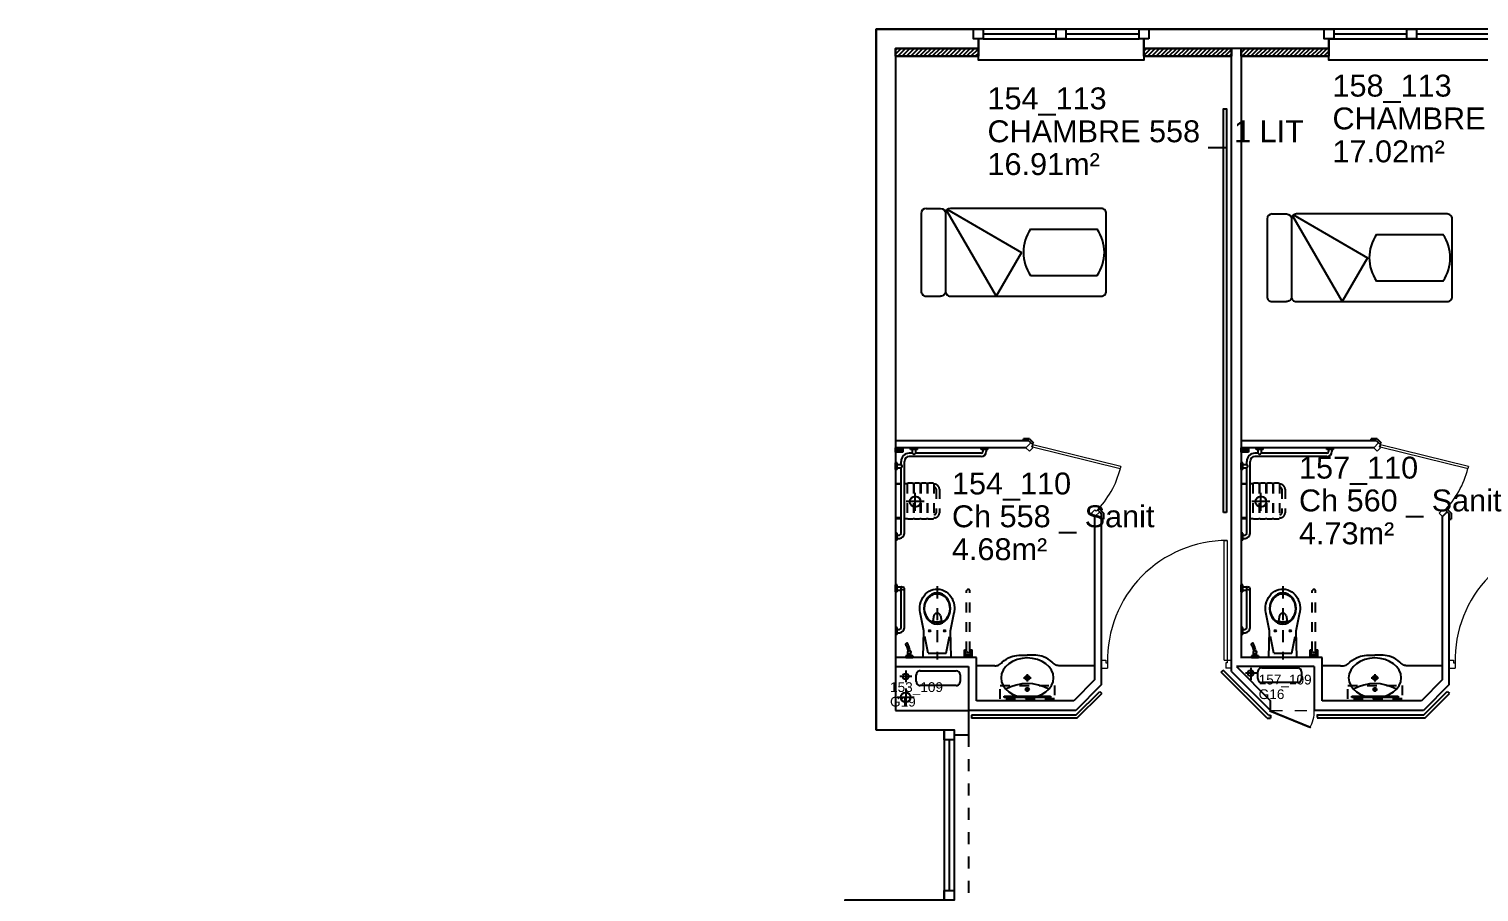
# Model space of a CAD drawing. Header units: metres. Extents: x -5 to 211, y -2 to 116.
# Drawn here: x 143.8 to 158.69, y 107.08 to 115.95 of the extents above; entities that cross this region are included whole.
import ezdxf

# ---------------------------------------------------------------- set-up
doc = ezdxf.new("R2010")
doc.units = ezdxf.units.M
doc.header["$MEASUREMENT"] = 0
for name, pattern in [('CACHÉ', [0.25, 0.125, -0.125]), ('CONTINU', [0]), ('HIDDEN2', [0.1875, 0.125, -0.0625])]:
    doc.linetypes.add(name, pattern=pattern)
doc.layers.get('0').update_dxf_attribs({"linetype": 'CONTINUOUS'})
for name, color, linetype in [('004 isolation', 7, 'CONTINUOUS'), ('006 sanitaire', 5, 'CONTINUOUS'), ('009 main courante', 171, 'CONTINUOUS'), ('400 Lits', 150, 'CONTINUOUS'), ('A_ACCÈS', 7, 'CONTINUOUS'), ('A_CHASS', 4, 'CONTINUOUS'), ('A_Etiqu_Gaine', 8, 'CONTINUOUS'), ('A_Etiqu_Gaine_code', 8, 'CONTINUOUS'), ('A_Etiqu_Local', 8, 'CONTINUOUS'), ('A_MURS_CLOI', 7, 'CONTINUOUS'), ('A_MURS_STRU', 7, 'CONTINU'), ('CONTOUR', 54, 'CONTINUOUS')]:
    doc.layers.add(name, color=color, linetype=linetype)
doc.layers.add('A_PORT', color=8, linetype='CONTINUOUS', lineweight=0)
doc.styles.add('Attribut', font='arial.ttf')

# ---------------------------------------------------------------- blocks, each defined once
blk = doc.blocks.new('A_Etiqu_Local')
at = {"style": 'Attribut', "flags": 1}
for tag, p in [('CODE_HOPITAL', (-0.446, 1.964)), ('CODE_SITE', (-0.446, 1.739)), ('CODE_BATIMENT', (-0.446, 1.514)), ('CODE_SECTEUR', (-0.446, 1.289)), ('CODE_ETAGE', (-0.446, 1.064)), ('NOM_NORMALISE', (-0.446, -0.843)), ('SECTEUR_ACTIVITE', (-0.446, -1.068)), ('SOUS_SECTEUR_ACTIVITE', (-0.446, -1.293)), ('VOLUME', (-0.446, -1.518)), ('SERVICE', (-0.446, -1.743)), ('CODE_UG', (-0.446, -1.968)), ('CODE_UA', (-0.446, -2.193)), ('CODE_POLE', (-0.446, -2.418)), ('OCCUPANT_EXTERNE', (-0.446, -2.643)), ('DISPONIBILITE', (-0.446, -2.868)), ('ACCES_HANDICAPES', (-0.446, -3.093)), ('NATURE_SOL', (-0.446, -3.318)), ('RISQUE_LABORATOIRE', (-0.446, -3.543)), ('AMIANTE', (-0.446, -3.768))]:
    blk.add_attdef(tag, p, '', height=0.15, dxfattribs=at)
at = {"layer": 'A_Etiqu_Local', "style": 'Attribut'}
for tag, p in [('CODE_PIECE', (-0.444, 0.528)), ('NOM_USAGE', (-0.444, 0.191)), ('SURFACE', (-0.444, -0.147))]:
    blk.add_attdef(tag, p, '', height=0.225, dxfattribs=at)
blk = doc.blocks.new('A_Etiqu_Gaine')
at = {"style": 'Attribut', "flags": 1}
for tag, p in [('CODE_HOPITAL', (-0.432, 0.865)), ('CODE_SITE', (-0.432, 0.715)), ('CODE_BATIMENT', (-0.432, 0.565)), ('CODE_SECTEUR', (-0.432, 0.415)), ('CODE_ETAGE', (-0.432, 0.265)), ('NOM_NORMALISE', (-0.432, -0.335)), ('SECTEUR_ACTIVITE', (-0.432, -0.485)), ('SOUS_SECTEUR_ACTIVITE', (-0.432, -0.635)), ('SURFACE', (-0.432, -0.785)), ('CODE_UG', (-0.432, -0.935)), ('CODE_POLE', (-0.432, -1.085)), ('AMIANTE', (-0.432, -1.235))]:
    blk.add_attdef(tag, p, '', height=0.1, dxfattribs=at)
at = {"layer": 'A_Etiqu_Gaine', "style": 'Attribut'}
blk.add_attdef('NOM_USAGE', (-0.432, -0.185), '', height=0.1, dxfattribs=at)
at = {"layer": 'A_Etiqu_Gaine_code', "style": 'Attribut'}
blk.add_attdef('CODE_PIECE', (-0.432, -0.035), '', height=0.1, dxfattribs=at)

msp = doc.modelspace()

# ---------------------------------------------------------------- linework, layer by layer
at = {"layer": '004 isolation', "color": 8, "linetype": 'Continuous'}
for p, q in [((152.7, 115.666), (152.7, 115.746)), ((152.7, 115.746), (153.55, 115.746)), ((152.715, 115.746), (152.7, 115.731)), ((152.7, 115.687), (152.759, 115.746)), ((152.803, 115.746), (152.723, 115.666)), ((152.767, 115.666), (152.847, 115.746)), ((152.891, 115.746), (152.811, 115.666)), ((152.856, 115.666), (152.936, 115.746)), ((152.98, 115.746), (152.9, 115.666)), ((152.944, 115.666), (153.024, 115.746)), ((153.068, 115.746), (152.988, 115.666)), ((153.032, 115.666), (153.112, 115.746)), ((153.157, 115.746), (153.077, 115.666)), ((153.121, 115.666), (153.201, 115.746)), ((153.245, 115.746), (153.165, 115.666)), ((153.209, 115.666), (153.289, 115.746)), ((153.333, 115.746), (153.253, 115.666)), ((153.298, 115.666), (153.378, 115.746)), ((153.422, 115.746), (153.342, 115.666)), ((153.386, 115.666), (153.466, 115.746)), ((153.51, 115.746), (153.43, 115.666)), ((153.474, 115.666), (153.55, 115.741)), ((153.55, 115.746), (153.55, 115.666)), ((155.25, 115.746), (156.15, 115.746)), ((155.25, 115.666), (155.25, 115.746)), ((155.278, 115.746), (155.25, 115.717)), ((155.25, 115.673), (155.322, 115.746)), ((155.366, 115.746), (155.286, 115.666)), ((155.33, 115.666), (155.41, 115.746)), ((155.455, 115.746), (155.375, 115.666)), ((155.419, 115.666), (155.499, 115.746)), ((155.543, 115.746), (155.463, 115.666)), ((155.507, 115.666), (155.587, 115.746)), ((155.631, 115.746), (155.551, 115.666)), ((155.596, 115.666), (155.676, 115.746)), ((155.72, 115.746), (155.64, 115.666)), ((155.684, 115.666), (155.764, 115.746)), ((155.808, 115.746), (155.728, 115.666)), ((155.772, 115.666), (155.852, 115.746)), ((155.897, 115.746), (155.817, 115.666)), ((155.861, 115.666), (155.941, 115.746)), ((155.985, 115.746), (155.905, 115.666)), ((155.949, 115.666), (156.029, 115.746)), ((156.073, 115.746), (155.993, 115.666)), ((156.038, 115.666), (156.118, 115.746)), ((156.15, 115.734), (156.082, 115.666)), ((156.15, 115.746), (156.15, 115.666)), ((156.25, 115.666), (156.25, 115.746)), ((156.25, 115.746), (157.15, 115.746)), ((156.294, 115.746), (156.25, 115.701)), ((156.259, 115.666), (156.338, 115.746)), ((156.383, 115.746), (156.303, 115.666)), ((156.347, 115.666), (156.427, 115.746)), ((156.471, 115.746), (156.391, 115.666)), ((156.435, 115.666), (156.515, 115.746)), ((156.559, 115.746), (156.479, 115.666)), ((156.524, 115.666), (156.604, 115.746)), ((156.648, 115.746), (156.568, 115.666)), ((156.612, 115.666), (156.692, 115.746)), ((156.736, 115.746), (156.656, 115.666)), ((156.7, 115.666), (156.78, 115.746)), ((156.825, 115.746), (156.745, 115.666)), ((156.789, 115.666), (156.869, 115.746)), ((156.913, 115.746), (156.833, 115.666)), ((156.877, 115.666), (156.957, 115.746)), ((157.001, 115.746), (156.921, 115.666)), ((156.966, 115.666), (157.046, 115.746)), ((157.09, 115.746), (157.01, 115.666)), ((157.054, 115.666), (157.134, 115.746)), ((157.15, 115.718), (157.098, 115.666)), ((157.15, 115.746), (157.15, 115.666)), ((153.55, 115.666), (152.7, 115.666)), ((153.55, 115.697), (153.518, 115.666)), ((156.15, 115.666), (155.25, 115.666)), ((156.126, 115.666), (156.15, 115.69)), ((157.15, 115.666), (156.25, 115.666)), ((157.142, 115.666), (157.15, 115.674))]:
    msp.add_line(p, q, dxfattribs=at)
at = {"layer": '006 sanitaire', "color": 8, "linetype": 'Continuous'}
for p, q in [((152.7, 111.598), (152.7, 111.645)), ((152.7, 111.645), (152.775, 111.645)), ((152.775, 111.598), (152.7, 111.598)), ((152.71, 111.608), (152.71, 111.635)), ((152.71, 111.635), (152.765, 111.635)), ((152.765, 111.608), (152.71, 111.608)), ((152.765, 111.635), (152.765, 111.608)), ((152.775, 111.645), (152.775, 111.598)), ((152.872, 111.588), (152.84, 111.588)), ((153.58, 111.555), (152.84, 111.555)), ((152.924, 111.645), (152.854, 111.645)), ((152.854, 111.628), (152.854, 111.645)), ((152.924, 111.628), (152.854, 111.628)), ((152.872, 111.628), (152.872, 111.588)), ((152.905, 111.628), (152.905, 111.588)), ((153.58, 111.588), (152.905, 111.588)), ((152.924, 111.628), (152.924, 111.645)), ((153.578, 111.628), (153.578, 111.645)), ((153.649, 111.628), (153.578, 111.628)), ((153.597, 111.628), (153.597, 111.605)), ((153.63, 111.628), (153.63, 111.605)), ((153.649, 111.628), (153.649, 111.645)), ((156.25, 111.598), (156.25, 111.645)), ((156.25, 111.645), (156.325, 111.645)), ((156.325, 111.598), (156.25, 111.598)), ((156.26, 111.608), (156.26, 111.635)), ((156.26, 111.635), (156.315, 111.635)), ((156.315, 111.608), (156.26, 111.608)), ((156.315, 111.635), (156.315, 111.608)), ((156.325, 111.645), (156.325, 111.598)), ((156.422, 111.588), (156.39, 111.588)), ((157.13, 111.555), (156.39, 111.555)), ((156.474, 111.645), (156.404, 111.645)), ((156.404, 111.628), (156.404, 111.645)), ((156.474, 111.628), (156.404, 111.628)), ((156.422, 111.628), (156.422, 111.588)), ((156.455, 111.628), (156.455, 111.588)), ((157.13, 111.588), (156.455, 111.588)), ((156.474, 111.628), (156.474, 111.645)), ((157.128, 111.628), (157.128, 111.645)), ((157.199, 111.628), (157.128, 111.628)), ((157.147, 111.628), (157.147, 111.605)), ((157.18, 111.628), (157.18, 111.605)), ((157.199, 111.628), (157.199, 111.645)), ((152.7, 111.42), (152.7, 111.491)), ((152.717, 111.491), (152.7, 111.491)), ((152.717, 111.42), (152.7, 111.42)), ((152.717, 111.42), (152.717, 111.491)), ((152.717, 111.472), (152.757, 111.472)), ((152.717, 111.439), (152.757, 111.439)), ((152.757, 111.472), (152.757, 111.505)), ((152.757, 110.764), (152.757, 111.439)), ((152.79, 110.764), (152.79, 111.505)), ((156.25, 111.42), (156.25, 111.491)), ((156.267, 111.491), (156.25, 111.491)), ((156.267, 111.42), (156.25, 111.42)), ((156.267, 111.42), (156.267, 111.491)), ((156.267, 111.472), (156.307, 111.472)), ((156.267, 111.439), (156.307, 111.439)), ((156.307, 111.472), (156.307, 111.505)), ((156.307, 110.764), (156.307, 111.439)), ((156.34, 110.764), (156.34, 111.505)), ((152.994, 111.091), (152.809, 111.091)), ((152.902, 110.998), (152.902, 111.183)), ((156.544, 111.091), (156.359, 111.091)), ((156.452, 110.998), (156.452, 111.183)), ((152.717, 110.766), (152.7, 110.766)), ((152.717, 110.695), (152.7, 110.695)), ((152.717, 110.695), (152.717, 110.766)), ((152.717, 110.747), (152.74, 110.747)), ((152.717, 110.714), (152.74, 110.714)), ((156.267, 110.766), (156.25, 110.766)), ((156.267, 110.695), (156.25, 110.695)), ((156.267, 110.695), (156.267, 110.766)), ((156.267, 110.747), (156.29, 110.747)), ((156.267, 110.714), (156.29, 110.714)), ((152.7, 110.165), (152.7, 110.235)), ((152.717, 110.235), (152.7, 110.235)), ((152.717, 110.165), (152.717, 110.235)), ((152.717, 110.216), (152.757, 110.216)), ((152.757, 109.795), (152.757, 110.2)), ((152.79, 109.795), (152.79, 110.2)), ((156.25, 110.165), (156.25, 110.235)), ((156.267, 110.235), (156.25, 110.235)), ((156.267, 110.165), (156.267, 110.235)), ((156.267, 110.216), (156.307, 110.216)), ((156.307, 109.795), (156.307, 110.2)), ((156.34, 109.795), (156.34, 110.2)), ((152.717, 110.165), (152.7, 110.165)), ((152.717, 110.183), (152.757, 110.183)), ((156.267, 110.165), (156.25, 110.165)), ((156.267, 110.183), (156.307, 110.183)), ((152.989, 109.764), (152.953, 109.954)), ((153.094, 109.921), (153.084, 109.863)), ((153.118, 109.942), (153.135, 109.942)), ((153.16, 109.921), (153.17, 109.863)), ((153.264, 109.764), (153.301, 109.954)), ((156.539, 109.764), (156.503, 109.954)), ((156.644, 109.921), (156.634, 109.863)), ((156.668, 109.942), (156.685, 109.942)), ((156.71, 109.921), (156.72, 109.863)), ((156.814, 109.764), (156.851, 109.954)), ((152.717, 109.797), (152.7, 109.797)), ((152.717, 109.726), (152.717, 109.797)), ((152.717, 109.778), (152.74, 109.778)), ((152.982, 109.494), (152.989, 109.764)), ((153.037, 109.764), (153.061, 109.764)), ((153.049, 109.752), (153.049, 109.776)), ((153.216, 109.764), (153.192, 109.764)), ((153.204, 109.752), (153.204, 109.776)), ((153.272, 109.494), (153.264, 109.764)), ((156.267, 109.797), (156.25, 109.797)), ((156.267, 109.726), (156.267, 109.797)), ((156.267, 109.778), (156.29, 109.778)), ((156.532, 109.494), (156.539, 109.764)), ((156.587, 109.764), (156.611, 109.764)), ((156.599, 109.752), (156.599, 109.776)), ((156.766, 109.764), (156.742, 109.764)), ((156.754, 109.752), (156.754, 109.776)), ((156.822, 109.494), (156.814, 109.764)), ((152.717, 109.726), (152.7, 109.726)), ((152.717, 109.745), (152.74, 109.745)), ((152.814, 109.607), (152.816, 109.6)), ((152.815, 109.599), (152.832, 109.605)), ((152.829, 109.612), (152.831, 109.604)), ((152.832, 109.605), (152.843, 109.571)), ((153.034, 109.535), (152.999, 109.705)), ((153.22, 109.535), (153.254, 109.705)), ((156.267, 109.726), (156.25, 109.726)), ((156.267, 109.745), (156.29, 109.745)), ((156.364, 109.607), (156.366, 109.6)), ((156.365, 109.599), (156.382, 109.605)), ((156.379, 109.612), (156.381, 109.604)), ((156.382, 109.605), (156.393, 109.571)), ((156.584, 109.535), (156.549, 109.705)), ((156.77, 109.535), (156.804, 109.705)), ((152.876, 109.506), (152.806, 109.506)), ((152.806, 109.506), (152.806, 109.489)), ((152.806, 109.489), (152.876, 109.489)), ((152.815, 109.599), (152.826, 109.565)), ((152.825, 109.506), (152.825, 109.546)), ((152.826, 109.565), (152.843, 109.571)), ((152.827, 109.566), (152.83, 109.557)), ((152.842, 109.57), (152.845, 109.56)), ((152.858, 109.506), (152.858, 109.544)), ((152.876, 109.506), (152.876, 109.489)), ((153.034, 109.535), (153.22, 109.535)), ((153.408, 109.489), (153.408, 109.569)), ((153.408, 109.569), (153.423, 109.569)), ((153.408, 109.51), (153.486, 109.51)), ((153.423, 109.51), (153.423, 109.569)), ((153.423, 109.561), (153.43, 109.561)), ((153.423, 109.521), (153.47, 109.521)), ((153.463, 109.561), (153.47, 109.561)), ((153.47, 109.51), (153.47, 109.569)), ((153.47, 109.569), (153.486, 109.569)), ((153.486, 109.489), (153.486, 109.569)), ((156.356, 109.506), (156.356, 109.489)), ((156.426, 109.506), (156.356, 109.506)), ((156.356, 109.489), (156.426, 109.489)), ((156.365, 109.599), (156.376, 109.565)), ((156.375, 109.506), (156.375, 109.546)), ((156.376, 109.565), (156.393, 109.571)), ((156.377, 109.566), (156.38, 109.557)), ((156.392, 109.57), (156.395, 109.56)), ((156.408, 109.506), (156.408, 109.544)), ((156.426, 109.506), (156.426, 109.489)), ((156.584, 109.535), (156.77, 109.535)), ((156.958, 109.489), (156.958, 109.569)), ((156.958, 109.569), (156.973, 109.569)), ((156.958, 109.51), (157.036, 109.51)), ((156.973, 109.51), (156.973, 109.569)), ((156.973, 109.561), (156.98, 109.561)), ((156.973, 109.521), (157.02, 109.521)), ((157.013, 109.561), (157.02, 109.561)), ((157.02, 109.51), (157.02, 109.569)), ((157.02, 109.569), (157.036, 109.569)), ((157.036, 109.489), (157.036, 109.569)), ((152.804, 109.358), (152.804, 109.235)), ((152.913, 109.243), (152.913, 109.313)), ((152.953, 109.353), (153.323, 109.353)), ((153.363, 109.313), (153.363, 109.243)), ((153.721, 109.405), (153.53, 109.405)), ((154.053, 109.319), (154.053, 109.242)), ((154.745, 109.405), (154.384, 109.405)), ((156.416, 109.329), (156.293, 109.329)), ((156.347, 109.385), (156.347, 109.262)), ((156.42, 109.273), (156.42, 109.343)), ((156.46, 109.383), (156.83, 109.383)), ((156.87, 109.343), (156.87, 109.273)), ((157.271, 109.405), (157.08, 109.405)), ((157.623, 109.319), (157.623, 109.242)), ((158.315, 109.405), (157.954, 109.405)), ((152.866, 109.296), (152.743, 109.296)), ((152.804, 109.17), (152.804, 108.994)), ((153.323, 109.203), (152.953, 109.203)), ((154.014, 109.281), (154.091, 109.281)), ((154.029, 109.162), (154.076, 109.162)), ((154.053, 109.186), (154.053, 109.138)), ((156.83, 109.233), (156.46, 109.233)), ((157.585, 109.281), (157.661, 109.281)), ((157.599, 109.162), (157.647, 109.162)), ((157.623, 109.186), (157.623, 109.138)), ((152.716, 109.082), (152.892, 109.082)), ((153.815, 109.08), (153.815, 109.094)), ((153.815, 109.094), (154.291, 109.094)), ((154.291, 109.08), (153.815, 109.08)), ((154.291, 109.094), (154.291, 109.08)), ((157.385, 109.08), (157.385, 109.094)), ((157.385, 109.094), (157.862, 109.094)), ((157.862, 109.08), (157.385, 109.08)), ((157.862, 109.094), (157.862, 109.08))]:
    msp.add_line(p, q, dxfattribs=at)
at = {"layer": '006 sanitaire', "color": 8, "linetype": 'HIDDEN2', "ltscale": 0.5}
for p, q in [((152.7, 111.276), (152.757, 111.276)), ((152.757, 111.27), (152.7, 111.27)), ((152.79, 111.276), (152.818, 111.276)), ((152.818, 111.276), (152.818, 110.918)), ((152.883, 111.276), (152.883, 110.918)), ((152.883, 111.276), (152.888, 111.276)), ((152.888, 111.276), (152.888, 110.918)), ((152.953, 111.276), (152.953, 110.918)), ((152.953, 111.276), (152.958, 111.276)), ((152.958, 111.276), (152.958, 110.918)), ((153.023, 111.276), (153.023, 110.918)), ((153.023, 111.276), (153.028, 111.276)), ((153.028, 111.276), (153.028, 110.918)), ((153.093, 111.276), (153.093, 110.918)), ((153.1, 111.27), (153.093, 111.27)), ((156.25, 111.276), (156.307, 111.276)), ((156.307, 111.27), (156.25, 111.27)), ((156.34, 111.276), (156.368, 111.276)), ((156.368, 111.276), (156.368, 110.918)), ((156.433, 111.276), (156.433, 110.918)), ((156.433, 111.276), (156.438, 111.276)), ((156.438, 111.276), (156.438, 110.918)), ((156.503, 111.276), (156.503, 110.918)), ((156.503, 111.276), (156.508, 111.276)), ((156.508, 111.276), (156.508, 110.918)), ((156.573, 111.276), (156.573, 110.918)), ((156.573, 111.276), (156.578, 111.276)), ((156.578, 111.276), (156.578, 110.918)), ((156.643, 111.276), (156.643, 110.918)), ((156.65, 111.27), (156.643, 111.27)), ((153.1, 111.237), (153.093, 111.237)), ((153.117, 111.22), (153.117, 110.975)), ((153.15, 111.22), (153.15, 110.975)), ((156.65, 111.237), (156.643, 111.237)), ((156.667, 111.22), (156.667, 110.975)), ((156.7, 111.22), (156.7, 110.975)), ((153.1, 110.958), (153.093, 110.958)), ((156.65, 110.958), (156.643, 110.958)), ((152.757, 110.925), (152.7, 110.925)), ((152.7, 110.918), (152.757, 110.918)), ((152.79, 110.918), (152.818, 110.918)), ((152.883, 110.918), (152.888, 110.918)), ((152.953, 110.918), (152.958, 110.918)), ((153.023, 110.918), (153.028, 110.918)), ((153.1, 110.925), (153.093, 110.925)), ((156.307, 110.925), (156.25, 110.925)), ((156.25, 110.918), (156.307, 110.918)), ((156.34, 110.918), (156.368, 110.918)), ((156.433, 110.918), (156.438, 110.918)), ((156.503, 110.918), (156.508, 110.918)), ((156.573, 110.918), (156.578, 110.918)), ((156.65, 110.925), (156.643, 110.925)), ((153.43, 109.554), (153.43, 110.177)), ((153.463, 109.554), (153.463, 110.177)), ((156.98, 109.554), (156.98, 110.177)), ((157.013, 109.554), (157.013, 110.177)), ((153.773, 109.064), (153.773, 109.204)), ((153.773, 109.204), (154.333, 109.204)), ((154.333, 109.204), (154.333, 109.064)), ((157.343, 109.064), (157.343, 109.204)), ((157.343, 109.204), (157.903, 109.204)), ((157.903, 109.204), (157.903, 109.064)), ((154.333, 109.064), (153.773, 109.064)), ((157.903, 109.064), (157.343, 109.064))]:
    msp.add_line(p, q, dxfattribs=at)
at = {"layer": '006 sanitaire', "color": 8, "linetype": 'HIDDEN2'}
for p, q in [((153.127, 110.222), (153.127, 109.47)), ((156.677, 110.222), (156.677, 109.47))]:
    msp.add_line(p, q, dxfattribs=at)
at = {"layer": '006 sanitaire', "color": 8, "linetype": 'Continuous'}
for centre, radius in [((152.902, 111.091), 0.055), ((156.452, 111.091), 0.055), ((152.773, 110.2), 0.0165), ((156.323, 110.2), 0.0165), ((153.049, 109.764), 0.008), ((153.204, 109.764), 0.008), ((156.599, 109.764), 0.008), ((156.754, 109.764), 0.008), ((152.841, 109.544), 0.0165), ((156.391, 109.544), 0.0165), ((152.804, 109.296), 0.03), ((154.053, 109.281), 0.023), ((156.347, 109.329), 0.03), ((157.623, 109.281), 0.023), ((154.053, 109.162), 0.0175), ((157.623, 109.162), 0.0175), ((152.804, 109.082), 0.05)]:
    msp.add_circle(centre, radius, dxfattribs=at)
for centre, radius, start, end in [((152.84, 111.505), 0.083, 90, 180), ((152.84, 111.505), 0.05, 90, 180), ((152.889, 111.597), 0.0189, 209.1351, 330.8649), ((153.58, 111.605), 0.017, 270, 0), ((153.58, 111.605), 0.05, 270, 0), ((156.39, 111.505), 0.083, 90, 180), ((156.39, 111.505), 0.05, 90, 180), ((156.439, 111.597), 0.0189, 209.1351, 330.8649), ((157.13, 111.605), 0.017, 270, 0), ((157.13, 111.605), 0.05, 270, 0), ((152.748, 111.456), 0.0189, 299.1351, 60.8649), ((156.298, 111.456), 0.0189, 299.1351, 60.8649), ((152.74, 110.764), 0.05, 270, 0), ((152.74, 110.764), 0.017, 270, 0), ((156.29, 110.764), 0.05, 270, 0), ((156.29, 110.764), 0.017, 270, 0), ((152.748, 110.2), 0.0189, 39.8881, 60.8649), ((156.298, 110.2), 0.0189, 39.8881, 60.8649), ((153.118, 109.917), 0.025, 90, 170.4826), ((153.135, 109.917), 0.025, 9.5174, 90), ((156.668, 109.917), 0.025, 90, 170.4826), ((156.685, 109.917), 0.025, 9.5174, 90), ((152.74, 109.795), 0.017, 270, 0), ((152.74, 109.795), 0.05, 270, 0), ((153.079, 109.912), 0.05, 225.916, 244.7386), ((153.126, 110.012), 0.16, 244.7386, 295.2767), ((153.126, 110.018), 0.16, 254.6145, 285.6488), ((153.173, 109.912), 0.05, 295.2767, 313.6917), ((156.29, 109.795), 0.017, 270, 0), ((156.29, 109.795), 0.05, 270, 0), ((156.629, 109.912), 0.05, 225.916, 244.7386), ((156.676, 110.012), 0.16, 244.7386, 295.2767), ((156.676, 110.018), 0.16, 254.6145, 285.6488), ((156.723, 109.912), 0.05, 295.2767, 313.6917), ((153.447, 109.56), 0.0178, 201.9288, 338.0712), ((156.997, 109.56), 0.0178, 201.9288, 338.0712), ((152.953, 109.313), 0.04, 89.9992, 179.9993), ((153.323, 109.313), 0.04, 359.9993, 89.9992), ((156.46, 109.343), 0.04, 89.9992, 179.9993), ((156.83, 109.343), 0.04, 359.9993, 89.9992), ((152.953, 109.243), 0.04, 180.0007, 270.0008), ((153.323, 109.243), 0.04, 269.9992, 359.9993), ((154.053, 108.774), 0.448, 60.4275, 119.5725), ((156.46, 109.273), 0.04, 180, 270), ((156.83, 109.273), 0.04, 269.9992, 359.9993), ((157.623, 108.774), 0.448, 60.4275, 119.5725)]:
    msp.add_arc(centre, radius, start, end, dxfattribs=at)
at = {"layer": '006 sanitaire', "color": 8, "linetype": 'HIDDEN2', "ltscale": 0.5}
for centre, radius, start, end in [((152.851, 111.164), 0.117, 73.865, 106.135), ((152.921, 111.164), 0.117, 73.865, 106.135), ((152.991, 111.164), 0.117, 73.865, 106.135), ((153.061, 111.164), 0.117, 73.865, 106.135), ((153.1, 111.22), 0.05, 360, 90), ((156.401, 111.164), 0.117, 73.865, 106.135), ((156.471, 111.164), 0.117, 73.865, 106.135), ((156.541, 111.164), 0.117, 73.865, 106.135), ((156.611, 111.164), 0.117, 73.865, 106.135), ((156.65, 111.22), 0.05, 360, 90), ((153.1, 111.22), 0.017, 360, 90), ((156.65, 111.22), 0.017, 360, 90), ((153.1, 110.975), 0.05, 270, 0), ((153.1, 110.975), 0.017, 270, 0), ((156.65, 110.975), 0.05, 270, 0), ((156.65, 110.975), 0.017, 270, 0), ((152.851, 111.03), 0.117, 253.865, 286.135), ((152.921, 111.03), 0.117, 253.865, 286.135), ((152.991, 111.03), 0.117, 253.865, 286.135), ((153.061, 111.03), 0.117, 253.865, 286.135), ((156.401, 111.03), 0.117, 253.865, 286.135), ((156.471, 111.03), 0.117, 253.865, 286.135), ((156.541, 111.03), 0.117, 253.865, 286.135), ((156.611, 111.03), 0.117, 253.865, 286.135), ((153.447, 110.172), 0.0173, 17.7939, 162.2061), ((156.997, 110.172), 0.0173, 17.7939, 162.2061)]:
    msp.add_arc(centre, radius, start, end, dxfattribs=at)
at = {"layer": '006 sanitaire', "color": 8, "linetype": 'Continuous', "extrusion": (0, 0, -1)}
for centre, major_axis, ratio in [((153.127, 109.994), (0, -0.16), 0.859387), ((156.677, 109.994), (0, -0.16), 0.859387), ((154.053, 109.281), (-0.27, 0), 0.755556), ((157.623, 109.281), (-0.27, 0), 0.755556)]:
    msp.add_ellipse(centre, major_axis=major_axis, ratio=ratio, dxfattribs=at)
at = {"layer": '006 sanitaire', "color": 8, "linetype": 'Continuous'}
for points, knots in [([(152.953, 109.954), (152.948, 109.981), (152.948, 110.01), (152.966, 110.101), (153.008, 110.158), (153.122, 110.205), (153.191, 110.192), (153.284, 110.109), (153.308, 110.043), (153.303, 109.97), (153.302, 109.962), (153.301, 109.954)], [1.357319, 1.357319, 1.357319, 1.357319, 1.801245, 1.801245, 2.798426, 2.798426, 3.795608, 3.795608, 4.792789, 4.792789, 4.916836, 4.916836, 4.916836, 4.916836]), ([(156.503, 109.954), (156.498, 109.981), (156.498, 110.01), (156.516, 110.101), (156.558, 110.158), (156.672, 110.205), (156.741, 110.192), (156.834, 110.109), (156.858, 110.043), (156.853, 109.97), (156.852, 109.962), (156.851, 109.954)], [1.357319, 1.357319, 1.357319, 1.357319, 1.801245, 1.801245, 2.798426, 2.798426, 3.795608, 3.795608, 4.792789, 4.792789, 4.916836, 4.916836, 4.916836, 4.916836]), ([(153.045, 109.876), (153.009, 109.911), (152.991, 109.969), (153.008, 110.077), (153.044, 110.123), (153.133, 110.155), (153.185, 110.141), (153.251, 110.063), (153.264, 110.001), (153.243, 109.92), (153.228, 109.895), (153.208, 109.876)], [0.692162, 0.692162, 0.692162, 0.692162, 1.75636, 1.75636, 2.841981, 2.841981, 3.927602, 3.927602, 5.013223, 5.013223, 5.598138, 5.598138, 5.598138, 5.598138]), ([(156.595, 109.876), (156.559, 109.911), (156.541, 109.969), (156.558, 110.077), (156.594, 110.123), (156.683, 110.155), (156.735, 110.141), (156.801, 110.063), (156.814, 110.001), (156.793, 109.92), (156.778, 109.895), (156.758, 109.876)], [0.692162, 0.692162, 0.692162, 0.692162, 1.75636, 1.75636, 2.841981, 2.841981, 3.927602, 3.927602, 5.013223, 5.013223, 5.598138, 5.598138, 5.598138, 5.598138])]:
    msp.add_open_spline(points, degree=3, knots=knots, dxfattribs=at)
for points in [[(152.814, 109.607), (152.807, 109.616), (152.805, 109.631), (152.813, 109.636)], [(152.829, 109.612), (152.829, 109.623), (152.822, 109.637), (152.813, 109.635)], [(156.364, 109.607), (156.357, 109.616), (156.355, 109.631), (156.363, 109.636)], [(156.379, 109.612), (156.379, 109.623), (156.372, 109.637), (156.363, 109.635)], [(153.721, 109.405), (153.756, 109.412), (153.796, 109.442), (153.885, 109.497), (154.053, 109.515)], [(154.384, 109.405), (154.349, 109.412), (154.309, 109.442), (154.22, 109.497), (154.053, 109.515)], [(157.271, 109.405), (157.326, 109.412), (157.366, 109.442), (157.456, 109.497), (157.623, 109.515)], [(157.954, 109.405), (157.92, 109.412), (157.88, 109.442), (157.79, 109.497), (157.623, 109.515)]]:
    msp.add_spline(points, degree=3, dxfattribs=at)
at = {"layer": '009 main courante', "color": 8, "linetype": 'Continuous'}
for p, q in [((156.099, 110.978), (156.069, 110.978)), ((156.043, 109.34), (156.065, 109.361)), ((156.517, 108.866), (156.043, 109.34)), ((156.529, 108.896), (156.065, 109.361)), ((154.551, 108.896), (154.796, 109.141)), ((154.563, 108.866), (154.817, 109.12)), ((154.796, 109.141), (154.817, 109.12)), ((158.121, 108.896), (158.366, 109.141)), ((158.134, 108.866), (158.388, 109.12)), ((158.366, 109.141), (158.388, 109.12)), ((153.48, 108.896), (153.48, 108.866)), ((154.551, 108.896), (153.48, 108.896)), ((154.563, 108.866), (153.48, 108.866)), ((156.517, 108.866), (156.55, 108.866)), ((156.529, 108.896), (156.55, 108.896)), ((156.55, 108.896), (156.55, 108.866)), ((157.03, 108.904), (157.03, 108.874)), ((158.121, 108.896), (157.03, 108.896)), ((158.134, 108.866), (157.03, 108.866))]:
    msp.add_line(p, q, dxfattribs=at)
for points in [[(155.25, 115.846), (155.25, 115.626), (153.55, 115.626), (153.55, 115.846)], [(156.069, 110.978), (156.069, 115.126), (156.099, 115.126), (156.099, 110.978)]]:
    msp.add_lwpolyline(points, dxfattribs=at)
msp.add_lwpolyline([(158.85, 115.626), (157.15, 115.626), (157.15, 115.846), (158.85, 115.846)], close=True, dxfattribs=at)
at = {"layer": '400 Lits', "color": 8, "linetype": 'Continuous'}
for p, q in [((153.013, 114.102), (153.163, 114.102)), ((153.224, 114.083), (153.733, 113.202)), ((153.232, 114.091), (153.993, 113.652)), ((153.213, 114.052), (153.213, 113.252)), ((156.566, 114.046), (156.716, 114.046)), ((156.766, 113.996), (156.766, 113.196)), ((156.777, 114.028), (157.286, 113.146)), ((156.785, 114.036), (157.546, 113.596)), ((154.087, 113.89), (154.769, 113.89)), ((157.64, 113.835), (158.322, 113.835)), ((153.993, 113.652), (153.733, 113.202)), ((157.546, 113.596), (157.286, 113.146)), ((154.087, 113.413), (154.769, 113.413)), ((157.64, 113.358), (158.322, 113.358)), ((153.013, 113.202), (153.163, 113.202)), ((156.566, 113.146), (156.716, 113.146))]:
    msp.add_line(p, q, dxfattribs=at)
for points in [[(153.013, 114.102, 0.414213), (152.963, 114.052), (152.963, 113.252, 0.414214), (153.013, 113.202)], [(153.163, 114.102, -0.414213), (153.213, 114.052), (153.213, 113.252, -0.414214), (153.163, 113.202)], [(153.263, 114.102, 0.414213), (153.213, 114.052), (153.213, 113.252, 0.414214), (153.263, 113.202)], [(153.263, 113.202), (154.813, 113.202, 0.414214), (154.863, 113.252), (154.863, 114.052, 0.414214), (154.813, 114.102), (153.263, 114.102)], [(156.566, 114.046, 0.414213), (156.516, 113.996), (156.516, 113.196, 0.414214), (156.566, 113.146)], [(156.716, 114.046, -0.414213), (156.766, 113.996), (156.766, 113.196, -0.414214), (156.716, 113.146)], [(156.816, 114.046, 0.414213), (156.766, 113.996), (156.766, 113.196, 0.414214), (156.816, 113.146)], [(156.816, 113.146), (158.366, 113.146, 0.414214), (158.416, 113.196), (158.416, 113.996, 0.414214), (158.366, 114.046), (156.816, 114.046)]]:
    msp.add_lwpolyline(points, format="xyb", dxfattribs=at)
for centre, start, end in [((154.428, 113.652), 145.0078, 214.9925), ((154.428, 113.652), 325.0079, 34.9919), ((157.981, 113.596), 145.0078, 214.9925), ((157.981, 113.596), 325.0079, 34.9919)]:
    msp.add_arc(centre, 0.416, start, end, dxfattribs=at)
at = {"layer": 'A_ACCÈS', "color": 8, "linetype": 'CACHÉ'}
msp.add_line((153.45, 108.696), (153.45, 107.046), dxfattribs=at)
at = {"layer": 'A_CHASS', "color": 8, "linetype": 'Continuous'}
for p, q in [((155.2, 115.946), (153.6, 115.946)), ((153.6, 115.896), (154.35, 115.896)), ((154.45, 115.896), (155.2, 115.896)), ((158.8, 115.946), (157.2, 115.946)), ((157.2, 115.896), (157.95, 115.896)), ((158.05, 115.896), (158.8, 115.896)), ((153.6, 115.846), (155.2, 115.846)), ((157.2, 115.846), (158.8, 115.846)), ((153.2, 108.646), (153.2, 106.996)), ((153.25, 108.646), (153.25, 107.096)), ((153.3, 108.646), (153.3, 107.096))]:
    msp.add_line(p, q, dxfattribs=at)
at = {"layer": 'A_MURS_CLOI', "color": 8}
for p, q in [((155.25, 115.746), (155.25, 115.666)), ((156.15, 115.666), (156.15, 115.746)), ((156.25, 115.746), (156.25, 115.666)), ((157.15, 115.666), (157.15, 115.746)), ((155.25, 115.666), (156.15, 115.666)), ((156.25, 115.666), (157.15, 115.666))]:
    msp.add_line(p, q, dxfattribs=at)
at = {"layer": 'A_MURS_CLOI', "color": 8, "linetype": 'Continuous'}
for p, q in [((156.25, 115.746), (156.15, 115.746)), ((156.25, 115.746), (156.25, 109.483)), ((154.068, 111.715), (152.7, 111.715)), ((154.076, 111.735), (154.014, 111.735)), ((154.014, 111.715), (154.014, 111.735)), ((154.068, 111.715), (154.088, 111.694)), ((154.076, 111.735), (154.116, 111.695)), ((154.102, 111.681), (154.116, 111.695)), ((157.638, 111.715), (156.25, 111.715)), ((157.584, 111.715), (157.584, 111.735)), ((157.646, 111.735), (157.584, 111.735)), ((157.638, 111.715), (157.659, 111.694)), ((157.646, 111.735), (157.686, 111.695)), ((157.672, 111.681), (157.686, 111.695)), ((154.039, 111.645), (152.7, 111.645)), ((157.61, 111.645), (156.25, 111.645)), ((154.793, 111.018), (154.779, 111.004)), ((154.793, 111.018), (154.836, 110.974)), ((154.796, 110.987), (154.816, 110.966)), ((154.816, 109.212), (154.816, 110.966)), ((154.836, 110.974), (154.836, 110.912)), ((158.316, 110.937), (158.366, 110.987)), ((158.363, 111.018), (158.349, 111.004)), ((158.363, 111.018), (158.407, 110.974)), ((158.366, 110.987), (158.387, 110.966)), ((158.387, 109.212), (158.387, 110.966)), ((158.407, 110.974), (158.407, 110.912)), ((154.746, 109.263), (154.746, 110.937)), ((154.816, 110.912), (154.836, 110.912)), ((158.316, 110.937), (158.317, 110.937)), ((158.317, 109.263), (158.317, 110.937)), ((158.387, 110.912), (158.407, 110.912)), ((153.53, 109.489), (152.7, 109.489)), ((153.53, 109.046), (153.53, 109.489)), ((157.08, 109.489), (156.25, 109.489)), ((157.08, 109.046), (157.08, 109.489)), ((152.7, 109.396), (153.45, 109.396)), ((153.45, 109.396), (153.45, 108.946)), ((156.15, 109.346), (156.55, 108.946)), ((157, 109.396), (156.2, 109.396)), ((156.2, 109.396), (156.55, 109.046)), ((157, 109.396), (157, 108.946)), ((154.746, 109.263), (154.53, 109.046)), ((154.816, 109.212), (154.551, 108.946)), ((158.317, 109.263), (158.1, 109.046)), ((158.387, 109.212), (158.121, 108.946)), ((154.53, 109.046), (153.53, 109.046)), ((156.55, 108.946), (156.55, 109.046)), ((158.1, 109.046), (157.08, 109.046)), ((154.551, 108.946), (153.45, 108.946)), ((158.121, 108.946), (157, 108.946))]:
    msp.add_line(p, q, dxfattribs=at)
for points in [[(153.6, 115.846), (153.5, 115.846), (153.5, 115.946), (153.6, 115.946)], [(154.45, 115.846), (154.35, 115.846), (154.35, 115.946), (154.45, 115.946)], [(155.3, 115.846), (155.2, 115.846), (155.2, 115.946), (155.3, 115.946)], [(157.2, 115.846), (157.1, 115.846), (157.1, 115.946), (157.2, 115.946)], [(158.05, 115.846), (157.95, 115.846), (157.95, 115.946), (158.05, 115.946)], [(153.2, 108.646), (153.2, 108.746), (153.3, 108.746), (153.3, 108.646)], [(153.2, 106.996), (153.2, 107.096), (153.3, 107.096), (153.3, 106.996)]]:
    msp.add_lwpolyline(points, close=True, dxfattribs=at)
at = {"layer": 'A_MURS_CLOI', "color": 8}
msp.add_lwpolyline([(153.55, 115.666), (153.55, 115.746), (152.7, 115.746), (152.7, 115.666)], close=True, dxfattribs=at)
at = {"layer": 'A_MURS_CLOI', "color": 8, "linetype": 'Continuous'}
for points in [[(156.15, 109.496), (156.15, 115.746)], [(156.15, 109.346), (156.15, 109.482), (156.15, 109.496)]]:
    msp.add_lwpolyline(points, dxfattribs=at)
at = {"layer": 'A_MURS_STRU', "color": 8, "linetype": 'Continuous'}
for p, q in [((152.5, 108.746), (152.5, 115.946)), ((152.5, 115.946), (153.5, 115.946)), ((152.7, 115.746), (152.7, 108.946)), ((152.7, 108.946), (153.45, 108.946)), ((153.45, 108.946), (153.45, 108.696)), ((152.5, 108.746), (153.3, 108.746)), ((153.3, 108.746), (153.3, 108.696)), ((153.3, 108.696), (153.45, 108.696))]:
    msp.add_line(p, q, dxfattribs=at)
for points in [[(155.3, 115.946), (157.1, 115.946)], [(153.55, 115.846), (153.55, 115.746), (152.7, 115.746)], [(157.15, 115.846), (157.15, 115.746), (155.249, 115.746), (155.249, 115.846)]]:
    msp.add_lwpolyline(points, dxfattribs=at)
at = {"layer": 'A_PORT', "color": 8}
for p, q in [((154.039, 111.645), (154.089, 111.694)), ((154.089, 111.694), (154.11, 111.673)), ((157.61, 111.645), (157.659, 111.694)), ((157.659, 111.694), (157.68, 111.673)), ((154.075, 111.609), (154.039, 111.645)), ((154.11, 111.645), (154.075, 111.609)), ((154.11, 111.673), (154.096, 111.659)), ((154.096, 111.659), (154.11, 111.645)), ((154.11, 111.673), (154.105, 111.653)), ((154.105, 111.653), (155.008, 111.432)), ((155.013, 111.452), (154.11, 111.673)), ((157.645, 111.609), (157.61, 111.645)), ((157.68, 111.645), (157.645, 111.609)), ((157.68, 111.673), (157.666, 111.659)), ((157.666, 111.659), (157.68, 111.645)), ((157.68, 111.673), (157.676, 111.653)), ((157.676, 111.653), (158.579, 111.432)), ((158.583, 111.452), (157.68, 111.673)), ((155.013, 111.452), (155.008, 111.432)), ((158.583, 111.452), (158.578, 111.432)), ((154.711, 110.973), (154.746, 111.008)), ((154.746, 110.937), (154.711, 110.973)), ((154.746, 111.008), (154.761, 110.994)), ((154.796, 110.987), (154.746, 110.937)), ((154.761, 110.994), (154.775, 111.008)), ((154.775, 111.008), (154.796, 110.987)), ((158.281, 110.973), (158.317, 111.008)), ((158.317, 110.937), (158.281, 110.973)), ((158.317, 111.008), (158.331, 110.994)), ((158.366, 110.987), (158.317, 110.937)), ((158.331, 110.994), (158.345, 111.008)), ((158.345, 111.008), (158.366, 110.987))]:
    msp.add_line(p, q, dxfattribs=at)
at = {"layer": 'A_PORT', "color": 8, "linetype": 'Continuous'}
for p, q in [((156.076, 109.462), (156.076, 110.692)), ((156.076, 110.692), (156.106, 110.692)), ((156.106, 110.692), (156.106, 109.434)), ((154.816, 109.462), (154.86, 109.462)), ((154.816, 109.382), (154.816, 109.462)), ((154.86, 109.462), (154.86, 109.434)), ((156.076, 109.462), (156.15, 109.462)), ((158.387, 109.382), (158.387, 109.462)), ((158.387, 109.462), (158.431, 109.462)), ((158.431, 109.462), (158.431, 109.434)), ((154.816, 109.382), (154.876, 109.382)), ((154.86, 109.434), (154.876, 109.434)), ((154.876, 109.434), (154.876, 109.382)), ((156.106, 109.434), (156.09, 109.434)), ((156.09, 109.434), (156.09, 109.382)), ((156.15, 109.382), (156.09, 109.382)), ((158.387, 109.382), (158.447, 109.382)), ((158.431, 109.434), (158.447, 109.434)), ((158.447, 109.434), (158.447, 109.382)), ((156.544, 108.935), (156.55, 108.946)), ((156.955, 108.767), (156.544, 108.935)), ((156.55, 108.946), (156.961, 108.778)), ((156.961, 108.778), (156.955, 108.767))]:
    msp.add_line(p, q, dxfattribs=at)
at = {"layer": 'A_PORT', "color": 8, "linetype": 'CACHÉ'}
msp.add_line((156.55, 108.946), (157, 108.946), dxfattribs=at)
at = {"layer": 'A_PORT', "color": 8}
for centre in [(154.096, 111.659), (157.666, 111.659)]:
    msp.add_arc(centre, 0.94, 315, 346.0753, dxfattribs=at)
at = {"layer": 'A_PORT', "color": 8, "linetype": 'Continuous'}
for centre, radius, start, end in [((156.106, 109.462), 1.23, 90, 181.2943), ((159.676, 109.462), 1.23, 90, 181.2943), ((156.663, 108.935), 0.337, 330, 1.8596)]:
    msp.add_arc(centre, radius, start, end, dxfattribs=at)
at = {"layer": 'CONTOUR', "color": 8}
msp.add_lwpolyline([(167.29, 74.546), (167.29, 92.696), (175.98, 92.696), (175.98, 114.296), (168.85, 114.296), (168.85, 113.546), (167.1, 113.546), (167.1, 115.946), (152.5, 115.946), (152.5, 108.746), (153.2, 108.746), (153.2, 106.996), (152.18, 106.996), (152.18, 92.646), (143.8, 92.646), (143.8, 78.046)], dxfattribs=at)

# ---------------------------------------------------------------- block references
at = {"layer": 'A_Etiqu_Gaine', "color": 8}
ref = msp.add_blockref('A_Etiqu_Gaine', (156.861, 109.247), dxfattribs=at)
ref.add_attrib('CODE_PIECE', '157_109', (156.429, 109.213), dxfattribs={"layer": 'A_Etiqu_Gaine_code', "height": 0.1, "style": 'Attribut'})
ref.add_attrib('NOM_USAGE', 'G16', (156.429, 109.063), dxfattribs={"height": 0.1, "style": 'Attribut'})
ref = msp.add_blockref('A_Etiqu_Gaine', (153.075, 109.171), dxfattribs=at)
ref.add_attrib('CODE_PIECE', '153_109', (152.643, 109.136), dxfattribs={"layer": 'A_Etiqu_Gaine_code', "height": 0.1, "style": 'Attribut'})
ref.add_attrib('NOM_USAGE', 'G19', (152.643, 108.986), dxfattribs={"height": 0.1, "style": 'Attribut'})
at = {"layer": 'A_Etiqu_Local', "color": 8}
ref = msp.add_blockref('A_Etiqu_Local', (157.63, 114.724), dxfattribs=at)
ref.add_attrib('CODE_PIECE', '158_113', (157.187, 115.252), dxfattribs={"height": 0.225, "style": 'Attribut'})
ref.add_attrib('NOM_USAGE', 'CHAMBRE 560 _ 1 LIT', (157.187, 114.915), dxfattribs={"height": 0.225, "style": 'Attribut'})
ref.add_attrib('SURFACE', '17.02m²', (157.187, 114.577), dxfattribs={"height": 0.225, "style": 'Attribut'})
ref = msp.add_blockref('A_Etiqu_Local', (154.087, 114.593), dxfattribs=at)
ref.add_attrib('CODE_PIECE', '154_113', (153.644, 115.121), dxfattribs={"height": 0.225, "style": 'Attribut'})
ref.add_attrib('NOM_USAGE', 'CHAMBRE 558 _ 1 LIT', (153.644, 114.783), dxfattribs={"height": 0.225, "style": 'Attribut'})
ref.add_attrib('SURFACE', '16.91m²', (153.644, 114.446), dxfattribs={"height": 0.225, "style": 'Attribut'})
ref = msp.add_blockref('A_Etiqu_Local', (157.287, 110.8), dxfattribs=at)
ref.add_attrib('CODE_PIECE', '157_110', (156.843, 111.328), dxfattribs={"height": 0.225, "style": 'Attribut'})
ref.add_attrib('NOM_USAGE', 'Ch 560 _ Sanit', (156.843, 110.991), dxfattribs={"height": 0.225, "style": 'Attribut'})
ref.add_attrib('SURFACE', '4.73m²', (156.843, 110.653), dxfattribs={"height": 0.225, "style": 'Attribut'})
ref = msp.add_blockref('A_Etiqu_Local', (153.723, 110.637), dxfattribs=at)
ref.add_attrib('CODE_PIECE', '154_110', (153.279, 111.165), dxfattribs={"height": 0.225, "style": 'Attribut'})
ref.add_attrib('NOM_USAGE', 'Ch 558 _ Sanit', (153.279, 110.828), dxfattribs={"height": 0.225, "style": 'Attribut'})
ref.add_attrib('SURFACE', '4.68m²', (153.279, 110.49), dxfattribs={"height": 0.225, "style": 'Attribut'})

doc.saveas('drawing.dxf')
